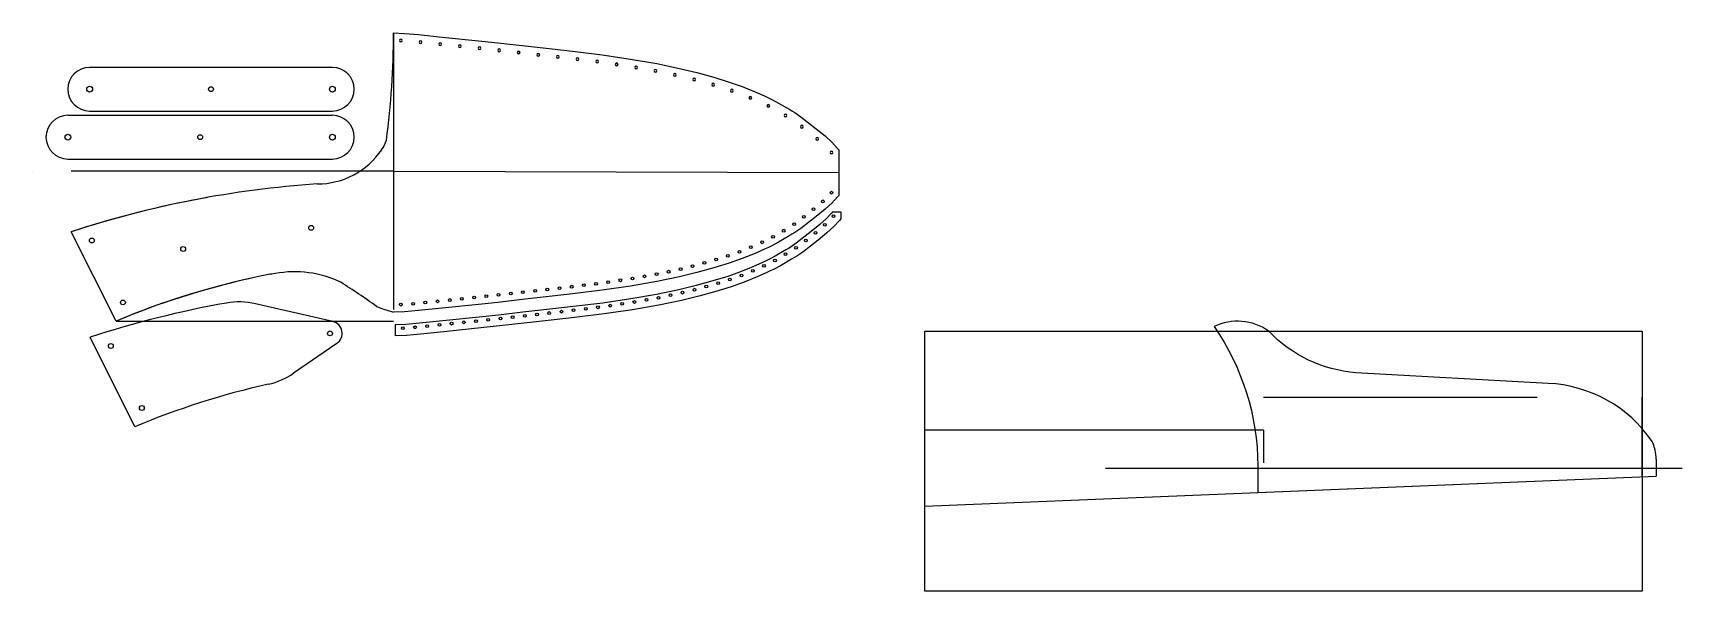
# Model space of a CAD drawing. Header units: millimetres. Extents: x 2792 to 3472, y 930 to 1160.
import ezdxf

# ---------------------------------------------------------------- set-up
doc = ezdxf.new("R2010")
doc.units = ezdxf.units.MM
picture_1 = doc.add_image_def('image1.png', size_in_pixel=(391, 1079))

# ---------------------------------------------------------------- blocks, each defined once
blk = doc.blocks.new('*U10')
blk.add_circle((0, 0), 0.57)
blk = doc.blocks.new('*U11')
at = {"color": 0, "linetype": 'ByBlock', "lineweight": -2, "transparency": 16777216}
for p, rotation in [((3121.32, 1094.46), 47.28639133944883), ((3113.9, 1087.62), 39.07600381163544), ((3117.76, 1090.87), 42.58005413328445), ((3105.9, 1081.44), 35.09637936899081), ((3109.92, 1084.5), 37.90105028441296), ((3092.7, 1074.01), 25.69349553638444), ((3097.22, 1076.27), 28.1560866521595), ((3101.6, 1078.79), 30.16893979164736), ((3073.79, 1066.91), 17.10997483509196), ((3078.62, 1068.41), 19.31323233395875), ((3083.39, 1070.08), 19.31323233395875), ((3088.08, 1071.97), 21.94947618447595), ((3044.28, 1060), 9.864984402899054), ((3049.26, 1060.88), 11.79730567967681), ((3054.21, 1061.91), 11.79730567967681), ((3059.15, 1062.99), 13.83808708019071), ((3064.05, 1064.2), 13.83808708019071), ((3068.93, 1065.51), 15.39712561706888), ((2989.15, 1052.91), 6.463241222136326), ((2994.17, 1053.47), 6.250817289059597), ((2999.2, 1054.02), 6.250817289059597), ((3004.22, 1054.59), 6.404908908374574), ((3009.24, 1055.16), 6.503428127799923), ((3014.26, 1055.73), 6.503428127799923), ((3019.28, 1056.34), 6.953033960041558), ((3024.3, 1056.95), 6.953033960041558), ((3029.31, 1057.63), 8.335640649620828), ((3034.31, 1058.37), 8.335640649620828), ((3039.3, 1059.13), 9.864984402899054), ((2943.89, 1048.34), 2.260003931191673), ((2948.93, 1048.7), 4.790343973046665), ((2953.96, 1049.18), 5.892416407034037), ((2958.99, 1049.7), 5.892416407034037), ((2964.02, 1050.23), 5.99976045359085), ((2969.05, 1050.76), 5.99976045359085), ((2974.07, 1051.28), 5.99976045359085), ((2979.1, 1051.81), 5.928594315475112), ((2984.13, 1052.34), 6.463241222136326)]:
    blk.add_blockref('*U10', p, dxfattribs=dict(at, rotation=rotation))
blk = doc.blocks.new('*U12')
blk.add_circle((0, 0), 0.57)
blk = doc.blocks.new('*U13')
at = {"color": 0, "linetype": 'ByBlock', "lineweight": -2, "transparency": 16777216}
for p, rotation in [((3121.32, 1094.46), 47.28639133946102), ((3115.44, 1088.86), 39.07600381164775), ((3109.06, 1083.82), 37.90105028442619), ((3095.28, 1075.24), 25.07694436493873), ((3102.36, 1079.23), 30.16893979166059), ((3072.53, 1066.52), 17.10997483510591), ((3080.28, 1068.99), 19.3132323339727), ((3087.87, 1071.89), 21.94947618448962), ((3040.82, 1059.4), 9.864984402912794), ((3048.83, 1060.79), 11.79730567969041), ((3056.79, 1062.45), 11.79730567969041), ((3064.69, 1064.36), 13.83808708020431), ((2992.42, 1053.28), 6.46324122212943), ((3000.51, 1054.17), 6.404908908375829), ((3008.59, 1055.08), 6.503428127812277), ((3016.66, 1056.02), 6.953033960055538), ((3024.74, 1057.01), 6.953033960055538), ((3032.79, 1058.14), 8.335640649634826), ((2943.89, 1048.34), 2.260003931191835), ((2952, 1048.98), 5.892416407034782), ((2960.08, 1049.81), 5.892416407034782), ((2968.17, 1050.66), 5.999760453591461), ((2976.26, 1051.51), 5.999760453591461), ((2984.35, 1052.36), 6.46324122212943)]:
    blk.add_blockref('*U12', p, dxfattribs=dict(at, rotation=rotation))
blk = doc.blocks.new('*U16')
blk.add_circle((0, 0), 0.57)
blk = doc.blocks.new('*U17')
at = {"color": 0, "linetype": 'ByBlock', "lineweight": -2, "transparency": 16777216}
for p, rotation in [((3121.32, 1094.46), 47.28639133944883), ((3113.9, 1087.62), 39.07600381163544), ((3117.76, 1090.87), 42.58005413328445), ((3105.9, 1081.44), 35.09637936899081), ((3109.92, 1084.5), 37.90105028441296), ((3092.7, 1074.01), 25.69349553638444), ((3097.22, 1076.27), 28.1560866521595), ((3101.6, 1078.79), 30.16893979164736), ((3073.79, 1066.91), 17.10997483509196), ((3078.62, 1068.41), 19.31323233395875), ((3083.39, 1070.08), 19.31323233395875), ((3088.08, 1071.97), 21.94947618447595), ((3044.28, 1060), 9.864984402899054), ((3049.26, 1060.88), 11.79730567967681), ((3054.21, 1061.91), 11.79730567967681), ((3059.15, 1062.99), 13.83808708019071), ((3064.05, 1064.2), 13.83808708019071), ((3068.93, 1065.51), 15.39712561706888), ((2989.15, 1052.91), 6.463241222136326), ((2994.17, 1053.47), 6.250817289059597), ((2999.2, 1054.02), 6.250817289059597), ((3004.22, 1054.59), 6.404908908374574), ((3009.24, 1055.16), 6.503428127799923), ((3014.26, 1055.73), 6.503428127799923), ((3019.28, 1056.34), 6.953033960041558), ((3024.3, 1056.95), 6.953033960041558), ((3029.31, 1057.63), 8.335640649620828), ((3034.31, 1058.37), 8.335640649620828), ((3039.3, 1059.13), 9.864984402899054), ((2943.89, 1048.34), 2.260003931191673), ((2948.93, 1048.7), 4.790343973046665), ((2953.96, 1049.18), 5.892416407034037), ((2958.99, 1049.7), 5.892416407034037), ((2964.02, 1050.23), 5.99976045359085), ((2969.05, 1050.76), 5.99976045359085), ((2974.07, 1051.28), 5.99976045359085), ((2979.1, 1051.81), 5.928594315475112), ((2984.13, 1052.34), 6.463241222136326)]:
    blk.add_blockref('*U16', p, dxfattribs=dict(at, rotation=rotation))

msp = doc.modelspace()

# ---------------------------------------------------------------- linework, layer by layer
for p, q in [((2940.89, 1160.22), (2945.42, 1160.04)), ((2945.42, 1160.04), (2951.16, 1159.56)), ((2951.16, 1159.56), (2960.84, 1158.56)), ((2960.84, 1158.56), (2977.24, 1156.84)), ((2977.24, 1156.84), (2983.79, 1156.16)), ((2983.79, 1156.16), (2993.85, 1155.02)), ((2993.85, 1155.02), (3000.08, 1154.33)), ((3000.08, 1154.33), (3006.21, 1153.65)), ((3006.21, 1153.65), (3014.62, 1152.69)), ((3014.62, 1152.69), (3026.84, 1151.2)), ((3026.84, 1151.2), (3038.55, 1149.48)), ((3038.55, 1149.48), (3049.3, 1147.61)), ((2915.68, 1146.07), (2815.68, 1146.07)), ((3049.3, 1147.61), (3058.65, 1145.66)), ((3058.65, 1145.66), (3065.88, 1143.88)), ((3065.88, 1143.88), (3072.82, 1141.97)), ((3072.82, 1141.97), (3079.14, 1140.02)), ((3079.14, 1140.02), (3084.55, 1138.13)), ((3084.55, 1138.13), (3089.84, 1135.99)), ((3089.84, 1135.99), (3093.91, 1134.17)), ((2815.68, 1128.07), (2915.68, 1128.07)), ((3093.91, 1134.17), (3095.29, 1133.51)), ((3095.29, 1133.51), (3096.68, 1132.86)), ((3096.68, 1132.86), (3099.44, 1131.38)), ((3099.44, 1131.38), (3104.07, 1128.69)), ((3104.07, 1128.69), (3105.03, 1128.1)), ((3105.03, 1128.1), (3106.23, 1127.44)), ((2806.68, 1126.32), (2915.68, 1126.32)), ((3106.23, 1127.44), (3108.64, 1125.74)), ((3108.64, 1125.74), (3114.97, 1120.81)), ((3114.97, 1120.81), (3118.64, 1117.84)), ((3118.64, 1117.84), (3121.46, 1115.24)), ((3121.46, 1115.24), (3123.83, 1112.67)), ((2806.68, 1108.32), (2915.68, 1108.32)), ((3123.83, 1112.67), (3124.32, 1112.1)), ((3124.32, 1112.1), (3124.32, 1093.33)), ((3121.68, 1086.54), (3125.11, 1086.54)), ((3125.11, 1086.54), (3125.11, 1083.63)), ((2826.54, 1041.53), (2808.09, 1078.36)), ((2826.54, 1041.53), (2808.09, 1078.36)), ((2915.82, 1041.36), (2884.02, 1048.71)), ((2941.51, 1040.01), (2941.51, 1035.51)), ((2834.31, 998.06), (2815.87, 1034.88)), ((2917.53, 1032.37), (2899.71, 1020.12))]:
    msp.add_line(p, q)
at = {"color": 40, "true_color": 0xf8d731}
for p, q in [((2940.89, 1160.22), (2940.89, 1046.33)), ((2792.33, 1103.27), (2792.33, 1103.27)), ((2940.89, 1103.27), (2808.09, 1103.27)), ((2940.89, 1103.27), (3124.32, 1102.72)), ((2826.54, 1041.53), (2940.89, 1041.53)), ((3299.27, 1010.17), (3412.05, 1010.17)), ((3455.27, 983.17), (3455.27, 1010.17)), ((3455.27, 1010.17), (3455.27, 983.93)), ((3299.27, 996.67), (3159.82, 996.67)), ((3299.25, 996.67), (3299.27, 983.17))]:
    msp.add_line(p, q, dxfattribs=at)
at = {"color": 7, "true_color": 0xffffff}
for p, q in [((3455.27, 977.91), (3455.27, 1010.17)), ((3234.21, 980.95), (3471.7, 980.95)), ((3296.93, 981.98), (3296.93, 970.98)), ((3461.01, 984.76), (3461.01, 977.76)), ((3159.82, 965.32), (3461.01, 977.76)), ((3296.93, 970.98), (3461.01, 977.76))]:
    msp.add_line(p, q, dxfattribs=at)
for points in [[(3124.32, 1093.33), (3123.83, 1092.77), (3121.46, 1090.19), (3118.64, 1087.6), (3114.97, 1084.62), (3108.64, 1079.7), (3106.23, 1078), (3105.03, 1077.34), (3104.07, 1076.75), (3099.44, 1074.06), (3096.68, 1072.58), (3095.29, 1071.93), (3093.91, 1071.27), (3089.84, 1069.44), (3084.55, 1067.31), (3079.14, 1065.42), (3072.82, 1063.47), (3065.88, 1061.56), (3058.65, 1059.78), (3049.3, 1057.83), (3038.55, 1055.96), (3026.84, 1054.24), (3014.62, 1052.75), (3006.21, 1051.79), (3000.08, 1051.1), (2993.85, 1050.42), (2983.79, 1049.28), (2977.24, 1048.6), (2960.84, 1046.88), (2951.16, 1045.88), (2945.42, 1045.4), (2940.89, 1045.22)], [(3121.68, 1086.54), (3121.26, 1086.05), (3119.07, 1083.68), (3116.48, 1081.3), (3112.96, 1078.44), (3106.76, 1073.61), (3104.63, 1072.12), (3103.55, 1071.52), (3102.55, 1070.91), (3098.04, 1068.28), (3095.46, 1066.9), (3094.15, 1066.29), (3092.81, 1065.64), (3088.87, 1063.88), (3083.75, 1061.82), (3078.53, 1059.99), (3072.35, 1058.08), (3065.54, 1056.21), (3058.45, 1054.46), (3049.25, 1052.54), (3038.63, 1050.69), (3027.03, 1048.99), (3014.88, 1047.51), (3006.5, 1046.56), (3000.38, 1045.87), (2994.15, 1045.19), (2984.09, 1044.05), (2977.57, 1043.37), (2961.16, 1041.65), (2951.54, 1040.65), (2945.94, 1040.18), (2941.51, 1040.01)], [(3125.11, 1083.63), (3124.63, 1083.06), (3122.25, 1080.49), (3119.43, 1077.89), (3115.76, 1074.92), (3109.44, 1069.99), (3107.02, 1068.3), (3105.82, 1067.63), (3104.86, 1067.04), (3100.23, 1064.35), (3097.47, 1062.88), (3096.08, 1062.22), (3094.71, 1061.56), (3090.64, 1059.74), (3085.34, 1057.6), (3079.94, 1055.71), (3073.61, 1053.76), (3066.67, 1051.85), (3059.45, 1050.07), (3050.1, 1048.12), (3039.34, 1046.25), (3027.63, 1044.53), (3015.41, 1043.04), (3007, 1042.08), (3000.88, 1041.4), (2994.65, 1040.71), (2984.58, 1039.57), (2978.04, 1038.89), (2961.63, 1037.17), (2951.96, 1036.17), (2946.22, 1035.69), (2941.69, 1035.51)]]:
    msp.add_lwpolyline(points)
msp.add_lwpolyline([(3461.02, 984.7, 0.121202), (3459.38, 992.03, 0.235933), (3416.5, 1015.92), (3337.35, 1020.31, -0.186973), (3301.42, 1037.46, 0.096896), (3301.41, 1037.47, 0.270423), (3278.91, 1039.34)], format="xyb", dxfattribs=at)
at = {"color": 40, "true_color": 0xf8d731}
msp.add_lwpolyline([(3278.91, 1039.34, -0.151969), (3296.93, 981.98, -0.137576)], format="xyb", dxfattribs=at)
for centre, radius in [((2815.68, 1137.07), 1.2), ((2865.68, 1137.07), 1), ((2915.68, 1137.07), 1.2), ((2806.68, 1117.32), 1.2), ((2861.18, 1117.32), 1), ((2915.68, 1117.32), 1.2), ((2906.92, 1079.96), 1), ((2906.92, 1079.96), 1), ((2816.6, 1074.77), 1), ((2854.18, 1071.27), 1), ((2829.38, 1049.25), 1), ((2914.7, 1036.49), 1), ((2824.38, 1031.29), 1), ((2837.16, 1005.77), 1)]:
    msp.add_circle(centre, radius)
for centre, radius, start, end in [((2604.64, 1160.78), 336.26, 352.36172, 359.90485), ((2815.68, 1137.07), 9, 90, 270), ((2915.68, 1137.07), 9, 270, 90), ((2806.68, 1117.32), 9, 90, 270), ((2915.68, 1117.32), 9, 270, 90), ((2923.8, 1120.57), 14.8, 325.35727, 342.36675), ((2909.53, 1129.89), 31.85, 269.88198, 326.1599), ((2937.45, 682.93), 416.05, 93.85786, 108.11554), ((2937.45, 682.93), 416.05, 100.13975, 108.11554), ((2952.99, 739.82), 327.15, 101.22782, 112.73943), ((2895.13, 1031.27), 30, 95.71708, 101.22782), ((2900.21, 1018.42), 43.46, 64.14396, 100.69834), ((2952.99, 739.82), 327.15, 102.62212, 112.73943), ((2744.2, 781.29), 326.99, 54.54313, 57.64951), ((2945.23, 639.46), 416.05, 100.13975, 108.11554), ((2877.27, 1019.48), 30, 76.99406, 100.13975), ((2958.44, 1107.35), 64.57, 247.63939, 254.22847), ((2914.7, 1036.49), 5, 304.48475, 76.99406), ((2882.72, 1044.85), 30, 282.62212, 304.48475), ((2960.77, 696.34), 327.15, 102.62212, 112.73943)]:
    msp.add_arc(centre, radius, start, end)

# ---------------------------------------------------------------- block references
at = {"xscale": -1, "rotation": 180}
msp.add_blockref('*U13', (0, 2205.44), dxfattribs=at)
for name, p in [('*U11', (0, 0)), ('*U17', (0.79, -9.71))]:
    msp.add_blockref(name, p)

# ---------------------------------------------------------------- pictures from other files: only their frames are drawn
at = {"color": 40, "true_color": 0xf8d731}
image = msp.add_image(picture_1, insert=(3455.27, 930.4), size_in_units=(107.06, 295.45), rotation=90, dxfattribs=at)
image.dxf.flags = 15

doc.saveas('drawing.dxf')
